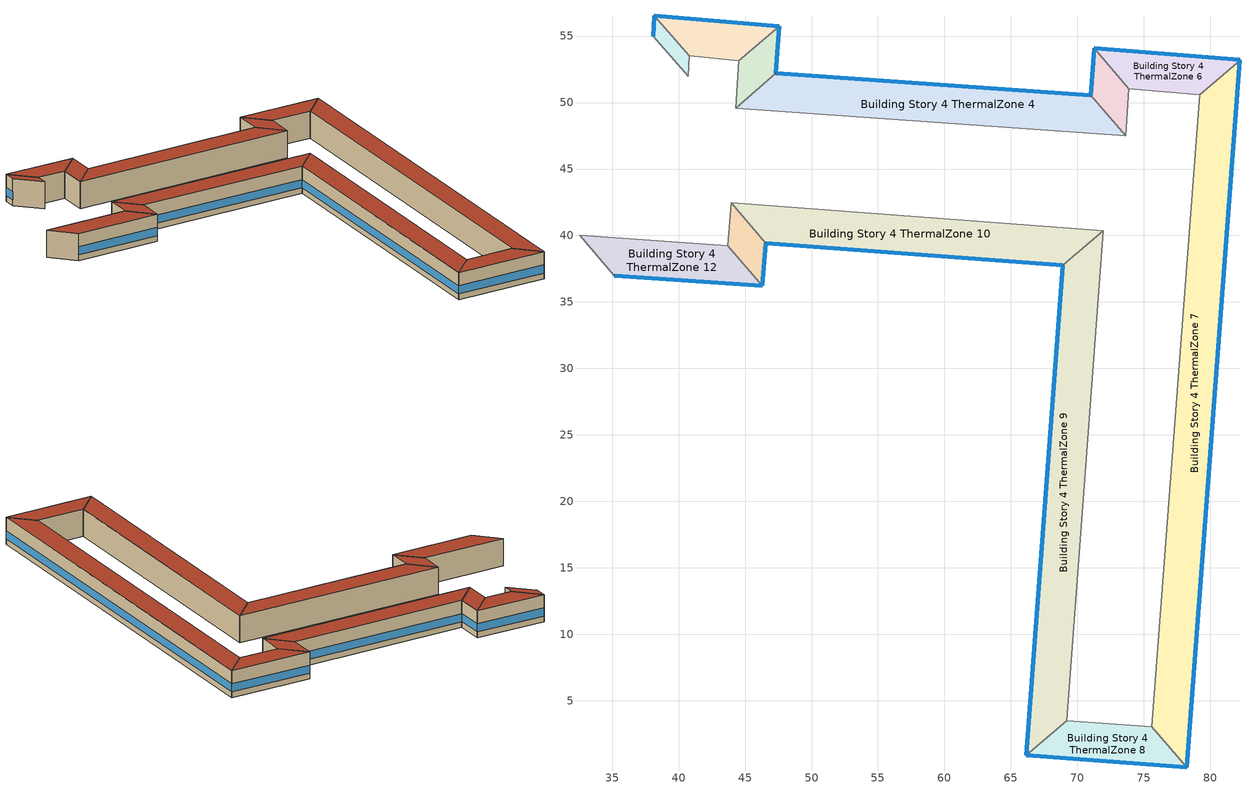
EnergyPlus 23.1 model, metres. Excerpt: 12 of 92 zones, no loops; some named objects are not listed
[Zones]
Building Story 4 ThermalZone 1
 floor adiabatic (Typical Interior Ceiling): 38.1,54.97 38.18,56.53 40.81,53.51 40.75,51.97 z10.8
 wall outside (Typical Insulated Steel Framed Exterior Wall R-12.99): 38.18,56.53 38.1,54.97 z10.8:14.4
 wall adiabatic (Typical Interior Wall): 38.1,54.97 40.75,51.97 40.81,53.51 38.18,56.53 z10.8:14.4
 window (U 0.55 SHGC 0.25): 38.18,56.5 38.1,55 z11.56:12.68
 roof outside (Typical IEAD Roof - Highly Reflective R-25.64): 40.75,51.97 40.81,53.51 38.18,56.53 38.1,54.97 z14.4
Building Story 4 ThermalZone 10
 floor adiabatic (Typical Interior Ceiling): 68.92,37.76 46.56,39.43 43.95,42.46 71.95,40.37 z10.8
 wall outside (Typical Insulated Steel Framed Exterior Wall R-12.99): 46.56,39.43 68.92,37.76 z10.8:14.4
 wall adiabatic (Typical Interior Wall): 68.92,37.76 71.95,40.37 43.95,42.46 46.56,39.43 z10.8:14.4
 window (U 0.55 SHGC 0.25): 46.58,39.42 68.89,37.76 z11.56:12.64
 roof outside (Typical IEAD Roof - Highly Reflective R-25.64): 71.95,40.37 43.95,42.46 46.56,39.43 68.92,37.76 z14.4
Building Story 4 ThermalZone 11
 floor adiabatic (Typical Interior Ceiling): 46.56,39.43 46.31,36.21 43.69,39.23 43.95,42.46 z10.8
 wall outside (Typical Insulated Steel Framed Exterior Wall R-12.99): 46.31,36.21 46.56,39.43 z10.8:14.4
 wall adiabatic (Typical Interior Wall): 46.56,39.43 43.95,42.46 43.69,39.23 46.31,36.21 z10.8:14.4
 window (U 0.55 SHGC 0.25): 46.31,36.23 46.56,39.4 z11.56:12.66
 roof outside (Typical IEAD Roof - Highly Reflective R-25.64): 43.95,42.46 43.69,39.23 46.31,36.21 46.56,39.43 z14.4
Building Story 4 ThermalZone 12
 floor adiabatic (Typical Interior Ceiling): 46.31,36.21 35.17,36.98 32.55,40 43.69,39.23 z10.8
 wall outside (Typical Insulated Steel Framed Exterior Wall R-12.99): 35.17,36.98 46.31,36.21 z10.8:14.4
 wall adiabatic (Typical Interior Wall): 46.31,36.21 43.69,39.23 32.55,40 35.17,36.98 z10.8:14.4
 window (U 0.55 SHGC 0.25): 35.2,36.98 46.28,36.21 z11.56:12.65
 roof outside (Typical IEAD Roof - Highly Reflective R-25.64): 43.69,39.23 32.55,40 35.17,36.98 46.31,36.21 z14.4
Building Story 4 ThermalZone 2
 floor adiabatic (Typical Interior Ceiling): 38.18,56.53 47.56,55.75 44.53,53.15 40.81,53.51 z10.8
 wall outside (Typical Insulated Steel Framed Exterior Wall R-12.99): 47.56,55.75 38.18,56.53 z10.8:14.4
 wall adiabatic (Typical Interior Wall): 38.18,56.53 40.81,53.51 44.53,53.15 47.56,55.75 z10.8:14.4
 window (U 0.55 SHGC 0.25): 47.54,55.75 38.21,56.53 z11.56:12.65
 roof outside (Typical IEAD Roof - Highly Reflective R-25.64): 40.81,53.51 44.53,53.15 47.56,55.75 38.18,56.53 z14.4
Building Story 4 ThermalZone 3
 floor adiabatic (Typical Interior Ceiling): 47.56,55.75 47.31,52.2 44.29,49.58 44.53,53.15 z10.8
 wall outside (Typical Insulated Steel Framed Exterior Wall R-12.99): 47.31,52.2 47.56,55.75 z10.8:14.4
 wall adiabatic (Typical Interior Wall): 47.56,55.75 44.53,53.15 44.29,49.58 47.31,52.2 z10.8:14.4
 window (U 0.55 SHGC 0.25): 47.31,52.22 47.56,55.73 z11.56:12.66
 roof outside (Typical IEAD Roof - Highly Reflective R-25.64): 44.53,53.15 44.29,49.58 47.31,52.2 47.56,55.75 z14.4
Building Story 4 ThermalZone 4
 floor adiabatic (Typical Interior Ceiling): 47.31,52.2 71.01,50.53 73.63,47.51 44.29,49.58 z10.8
 wall outside (Typical Insulated Steel Framed Exterior Wall R-12.99): 71.01,50.53 47.31,52.2 z10.8:14.4
 wall adiabatic (Typical Interior Wall): 47.31,52.2 44.29,49.58 73.63,47.51 71.01,50.53 z10.8:14.4
 window (U 0.55 SHGC 0.25): 70.98,50.53 47.34,52.2 z11.56:12.64
 roof outside (Typical IEAD Roof - Highly Reflective R-25.64): 44.29,49.58 73.63,47.51 71.01,50.53 47.31,52.2 z14.4
Building Story 4 ThermalZone 5
 floor adiabatic (Typical Interior Ceiling): 71.01,50.53 71.26,54.09 73.87,51.05 73.63,47.51 z10.8
 wall outside (Typical Insulated Steel Framed Exterior Wall R-12.99): 71.26,54.09 71.01,50.53 z10.8:14.4
 wall adiabatic (Typical Interior Wall): 71.01,50.53 73.63,47.51 73.87,51.05 71.26,54.09 z10.8:14.4
 window (U 0.55 SHGC 0.25): 71.26,54.06 71.01,50.56 z11.56:12.66
 roof outside (Typical IEAD Roof - Highly Reflective R-25.64): 73.63,47.51 73.87,51.05 71.26,54.09 71.01,50.53 z14.4
Building Story 4 ThermalZone 6
 floor adiabatic (Typical Interior Ceiling): 71.26,54.09 82.23,53.2 79.19,50.6 73.87,51.05 z10.8
 wall outside (Typical Insulated Steel Framed Exterior Wall R-12.99): 82.23,53.2 71.26,54.09 z10.8:14.4
 wall adiabatic (Typical Interior Wall): 71.26,54.09 73.87,51.05 79.19,50.6 82.23,53.2 z10.8:14.4
 window (U 0.55 SHGC 0.25): 82.2,53.2 71.29,54.08 z11.56:12.65
 roof outside (Typical IEAD Roof - Highly Reflective R-25.64): 73.87,51.05 79.19,50.6 82.23,53.2 71.26,54.09 z14.4
Building Story 4 ThermalZone 7
 floor adiabatic (Typical Interior Ceiling): 82.23,53.2 78.21,0 75.6,3.03 79.19,50.6 z10.8
 wall outside (Typical Insulated Steel Framed Exterior Wall R-12.99): 78.21,0 82.23,53.2 z10.8:14.4
 wall adiabatic (Typical Interior Wall): 82.23,53.2 79.19,50.6 75.6,3.03 78.21,0 z10.8:14.4
 window (U 0.55 SHGC 0.25): 78.21,0.03 82.23,53.17 z11.56:12.64
 roof outside (Typical IEAD Roof - Highly Reflective R-25.64): 79.19,50.6 75.6,3.03 78.21,0 82.23,53.2 z14.4
Building Story 4 ThermalZone 8
 floor adiabatic (Typical Interior Ceiling): 78.21,0 66.15,0.89 69.18,3.5 75.6,3.03 z10.8
 wall outside (Typical Insulated Steel Framed Exterior Wall R-12.99): 66.15,0.89 78.21,0 z10.8:14.4
 wall adiabatic (Typical Interior Wall): 78.21,0 75.6,3.03 69.18,3.5 66.15,0.89 z10.8:14.4
 window (U 0.55 SHGC 0.25): 66.18,0.89 78.19,0 z11.56:12.65
 roof outside (Typical IEAD Roof - Highly Reflective R-25.64): 75.6,3.03 69.18,3.5 66.15,0.89 78.21,0 z14.4
Building Story 4 ThermalZone 9
 floor adiabatic (Typical Interior Ceiling): 66.15,0.89 68.92,37.76 71.95,40.37 69.18,3.5 z10.8
 wall outside (Typical Insulated Steel Framed Exterior Wall R-12.99): 68.92,37.76 66.15,0.89 z10.8:14.4
 wall adiabatic (Typical Interior Wall): 66.15,0.89 69.18,3.5 71.95,40.37 68.92,37.76 z10.8:14.4
 window (U 0.55 SHGC 0.25): 68.91,37.74 66.15,0.91 z11.56:12.64
 roof outside (Typical IEAD Roof - Highly Reflective R-25.64): 69.18,3.5 71.95,40.37 68.92,37.76 66.15,0.89 z14.4
[Building]
bld_15: Terrain=City
[Site:Location]
Jack Northrop Fld H_CA_USA: Latitude {deg}=41.3115; Longitude {deg}=-105.582; Time Zone {hr}=-8; Elevation {m}=21
[Site:GroundTemperature:FCfactorMethod]
18.8, 14.3, 13.6, 13.2, 13.3, 12.6, 15.3, 15.6, 17.7, 19.4, 19.7, 18.5
[Site:WaterMainsTemperature]
Calculation Method=Correlation; Annual Average Outdoor Air Temperature {C}=8.96667; Maximum Difference In Monthly Average Outdoor Air Temperatures {deltaC}=26.2
[SizingPeriod:DesignDay] Day of Month=21; Dry-Bulb Temperature Range Modifier Type=DefaultMultipliers; Humidity Condition Type=Wetbulb; Barometric Pressure {Pa}=98769; Rain Indicator=No; Snow Indicator=No; Daylight Saving Time Indicator=No; Begin Environment Reset Mode=FullResetAtBeginEnvironment
Name | Month | Day Type | Maximum Dry-Bulb Temperature {C} | Daily Dry-Bulb Temperature Range {deltaC} | Wetbulb or DewPoint at Maximum Dry-Bulb {C} | Wind Speed {m/s} | Wind Direction {deg} | Solar Model Indicator | ASHRAE Clear Sky Optical Depth for Beam Irradiance (taub) | ASHRAE Clear Sky Optical Depth for Diffuse Irradiance (taud) | Sky Clearness
Buffalo Niagara Intl Ap Ann Clg .4% Condns DB=>MWB 1 | 7 | SummerDesignDay | 30.3 | 9.3 | 21.8 | 5.7 | 240 | ASHRAETau | 0.462 | 2.001
Buffalo Niagara Intl Ap Ann Clg .4% Condns WB=>MDB 1 | 7 | SummerDesignDay | 27.8 | 9.3 | 23.8 | 5.7 | 240 | ASHRAETau | 0.462 | 2.001
Buffalo Niagara Intl Ap Ann Htg 99.6% Condns DB 1 | 1 | WinterDesignDay | -16.3 | 0 | -16.3 | 5.1 | 270 | ASHRAEClearSky |  |  | 0
[Material]
Name | Roughness | Thickness {m} | Conductivity {W/m-K} | Density {kg/m3} | Specific Heat {J/kg-K} | Thermal Absorptance | Solar Absorptance | Visible Absorptance
100mm Normalweight concrete floor | MediumRough | 0.1016 | 2.31045 | 2322 | 832.557 | 0.9 | 0.7 | 0.7
25mm Stucco | Smooth | 0.0254 | 0.72 | 1856 | 840 | 0.9 | 0.7 | 0.7
5/8 in. Gypsum Board | MediumSmooth | 0.0159 | 0.16 | 800 | 1090 | 0.9 | 0.7 | 0.7
G01 13mm gypsum board | Smooth | 0.0127 | 0.160031 | 800.001 | 1090.73 | 0.9 | 0.7 | 0.5
Metal Roof Surface | Smooth | 0.0008 | 45.28 | 7824 | 500 | 0.9 | 0.7 | 0.7
Roof Membrane - Highly Reflective | VeryRough | 0.0095 | 0.16 | 1121.29 | 1460 | 0.75 | 0.45 | 0.7
Std Wood 6inch 1; Std Wood 6inch 2 | MediumSmooth | 0.15 | 0.12 | 540 | 1210 | 0.9 | 0.7 | 0.7
[Material:NoMass] Roughness=Smooth; Thermal Absorptance=0.9; Solar Absorptance=0.7
Name | Thermal Resistance {m2-K/W} | Visible Absorptance
CP02 CARPET PAD | 0.21648 | 0.8
Typical Insulation R-10.81 | 1.90342 | 0.7
Typical Insulation R-24.52 | 4.31889 | 0.7
[WindowMaterial:Gas]
Gap_1_W_0_0032: Gas Type=Air; Thickness {m}=0.0032
[WindowMaterial:Glazing] Optical Data Type=SpectralAverage; Infrared Transmittance at Normal Incidence=0; Back Side Infrared Hemispherical Emissivity=0.84; Conductivity {W/m-K}=1; Dirt Correction Factor for Solar and Visible Transmittance=1; Solar Diffusing=No
Name | Thickness {m} | Solar Transmittance at Normal Incidence | Front Side Solar Reflectance at Normal Incidence | Back Side Solar Reflectance at Normal Incidence | Visible Transmittance at Normal Incidence | Front Side Visible Reflectance at Normal Incidence | Back Side Visible Reflectance at Normal Incidence | Front Side Infrared Hemispherical Emissivity
Glass_2022F_LayerAvg | 0.0039 | 0.355897 | 0.394095 | 0.265645 | 0.677694 | 0.042734 | 0.05547 | 0.046
Glass_2175_LayerAvg | 0.0086 | 0.167758 | 0.217606 | 0.437978 | 0.416044 | 0.078729 | 0.10654 | 0.84
[Construction]
InteriorFurnishings 1: Std Wood 6inch 1
InteriorFurnishings 2: Std Wood 6inch 2
Typical IEAD Roof - Highly Reflective R-25.64: Roof Membrane - Highly Reflective, Typical Insulation R-24.52, Metal Roof Surface
Typical Insulated Steel Framed Exterior Wall R-12.99: 25mm Stucco, 5/8 in. Gypsum Board, Typical Insulation R-10.81, 5/8 in. Gypsum Board
Typical Interior Ceiling: CP02 CARPET PAD, 100mm Normalweight concrete floor
Typical Interior Wall: G01 13mm gypsum board, G01 13mm gypsum board
U 0.55 SHGC 0.25: Glass_2175_LayerAvg, Gap_1_W_0_0032, Glass_2022F_LayerAvg
[Zone] Multiplier=1; Part of Total Floor Area=Yes
Building Story 4 ThermalZone 1; Building Story 4 ThermalZone 10; Building Story 4 ThermalZone 11; Building Story 4 ThermalZone 12; Building Story 4 ThermalZone 2; Building Story 4 ThermalZone 3; Building Story 4 ThermalZone 4; Building Story 4 ThermalZone 5; Building Story 4 ThermalZone 6; Building Story 4 ThermalZone 7; Building Story 4 ThermalZone 8; Building Story 4 ThermalZone 9
[Space] Space Type=Story Top Blended Space Type
Name | Zone
Building Story 4 Space 1 | Building Story 4 ThermalZone 1
Building Story 4 Space 10 | Building Story 4 ThermalZone 10
Building Story 4 Space 11 | Building Story 4 ThermalZone 11
Building Story 4 Space 12 | Building Story 4 ThermalZone 12
Building Story 4 Space 2 | Building Story 4 ThermalZone 2
Building Story 4 Space 3 | Building Story 4 ThermalZone 3
Building Story 4 Space 4 | Building Story 4 ThermalZone 4
Building Story 4 Space 5 | Building Story 4 ThermalZone 5
Building Story 4 Space 6 | Building Story 4 ThermalZone 6
Building Story 4 Space 7 | Building Story 4 ThermalZone 7
Building Story 4 Space 8 | Building Story 4 ThermalZone 8
Building Story 4 Space 9 | Building Story 4 ThermalZone 9
[SpaceList]
Story Top Blended Space Type: Building Story 4 Space 2, Building Story 4 Space 7, Building Story 4 Space, Building Story 4 Space 1, Building Story 4 Space 9, Building Story 4 Space 21, Building Story 4 Space 20, Building Story 4 Space 6, Building Story 4 Space 14, Building Story 4 Space 4, Building Story 4 Space 5, Building Story 4 Space 19, Building Story 4 Space 12, Building Story 4 Space 10, Building Story 4 Space 18, Building Story 4 Space 3, Building Story 4 Space 17, Building Story 4 Space 16, Building Story 4 Space 15, Building Story 4 Space 11, Building Story 4 Space 8, Building Story 4 Space 13, Building Story 4 Space 22
[InternalMass]
Name | Construction | Zone or ZoneList | Space or SpaceList | Surface Area {m2}
Building Story 4 Space 2 Office WholeBuilding - Lg Office A  - Story Top Mass; Building Story 4 Space 2 Office WholeBuilding - Lg Office C  - Story Top Mass | InteriorFurnishings 1 | Building Story 4 ThermalZone 2 | Building Story 4 Space 2 | 3.54769
Building Story 4 Space 7 Office WholeBuilding - Lg Office A  - Story Top Mass; Building Story 4 Space 7 Office WholeBuilding - Lg Office C  - Story Top Mass | InteriorFurnishings 1 | Building Story 4 ThermalZone 7 | Building Story 4 Space 7 | 27.4481
Building Story 4 Space 1 Office WholeBuilding - Lg Office A  - Story Top Mass; Building Story 4 Space 1 Office WholeBuilding - Lg Office C  - Story Top Mass | InteriorFurnishings 1 | Building Story 4 ThermalZone 1 | Building Story 4 Space 1 | 0.82612
Building Story 4 Space 9 Office WholeBuilding - Lg Office A  - Story Top Mass; Building Story 4 Space 9 Office WholeBuilding - Lg Office C  - Story Top Mass | InteriorFurnishings 1 | Building Story 4 ThermalZone 9 | Building Story 4 Space 9 | 20.0412
Building Story 4 Space 6 Office WholeBuilding - Lg Office A  - Story Top Mass; Building Story 4 Space 6 Office WholeBuilding - Lg Office C  - Story Top Mass | InteriorFurnishings 1 | Building Story 4 ThermalZone 6 | Building Story 4 Space 6 | 4.42685
Building Story 4 Space 4 Office WholeBuilding - Lg Office A  - Story Top Mass; Building Story 4 Space 4 Office WholeBuilding - Lg Office C  - Story Top Mass | InteriorFurnishings 1 | Building Story 4 ThermalZone 4 | Building Story 4 Space 4 | 14.4158
Building Story 4 Space 5 Office WholeBuilding - Lg Office A  - Story Top Mass; Building Story 4 Space 5 Office WholeBuilding - Lg Office C  - Story Top Mass | InteriorFurnishings 1 | Building Story 4 ThermalZone 5 | Building Story 4 Space 5 | 1.91903
Building Story 4 Space 12 Office WholeBuilding - Lg Office A  - Story Top Mass; Building Story 4 Space 12 Office WholeBuilding - Lg Office C  - Story Top Mass | InteriorFurnishings 1 | Building Story 4 ThermalZone 12 | Building Story 4 Space 12 | 6.07396
Building Story 4 Space 10 Office WholeBuilding - Lg Office A  - Story Top Mass; Building Story 4 Space 10 Office WholeBuilding - Lg Office C  - Story Top Mass | InteriorFurnishings 1 | Building Story 4 ThermalZone 10 | Building Story 4 Space 10 | 13.7004
Building Story 4 Space 3 Office WholeBuilding - Lg Office A  - Story Top Mass; Building Story 4 Space 3 Office WholeBuilding - Lg Office C  - Story Top Mass | InteriorFurnishings 1 | Building Story 4 ThermalZone 3 | Building Story 4 Space 3 | 1.94723
Building Story 4 Space 11 Office WholeBuilding - Lg Office A  - Story Top Mass; Building Story 4 Space 11 Office WholeBuilding - Lg Office C  - Story Top Mass | InteriorFurnishings 1 | Building Story 4 ThermalZone 11 | Building Story 4 Space 11 | 1.76046
Building Story 4 Space 8 Office WholeBuilding - Lg Office A  - Story Top Mass; Building Story 4 Space 8 Office WholeBuilding - Lg Office C  - Story Top Mass | InteriorFurnishings 1 | Building Story 4 ThermalZone 8 | Building Story 4 Space 8 | 5.02371
Building Story 4 Space 2 Office WholeBuilding - Lg Office A end_a - Story Top Mass; Building Story 4 Space 2 Office WholeBuilding - Lg Office A end_b - Story Top Mass; Building Story 4 Space 2 Office WholeBuilding - Lg Office C end_a - Story Top Mass; Building Story 4 Space 2 Office WholeBuilding - Lg Office C end_b - Story Top Mass | InteriorFurnishings 1 | Building Story 4 ThermalZone 2 | Building Story 4 Space 2 | 0.314129
Building Story 4 Space 7 Office WholeBuilding - Lg Office A end_a - Story Top Mass; Building Story 4 Space 7 Office WholeBuilding - Lg Office A end_b - Story Top Mass; Building Story 4 Space 7 Office WholeBuilding - Lg Office C end_a - Story Top Mass; Building Story 4 Space 7 Office WholeBuilding - Lg Office C end_b - Story Top Mass | InteriorFurnishings 1 | Building Story 4 ThermalZone 7 | Building Story 4 Space 7 | 2.43039
Building Story 4 Space 1 Office WholeBuilding - Lg Office A end_a - Story Top Mass; Building Story 4 Space 1 Office WholeBuilding - Lg Office A end_b - Story Top Mass; Building Story 4 Space 1 Office WholeBuilding - Lg Office C end_a - Story Top Mass; Building Story 4 Space 1 Office WholeBuilding - Lg Office C end_b - Story Top Mass | InteriorFurnishings 1 | Building Story 4 ThermalZone 1 | Building Story 4 Space 1 | 0.0731485
Building Story 4 Space 9 Office WholeBuilding - Lg Office A end_a - Story Top Mass; Building Story 4 Space 9 Office WholeBuilding - Lg Office A end_b - Story Top Mass; Building Story 4 Space 9 Office WholeBuilding - Lg Office C end_a - Story Top Mass; Building Story 4 Space 9 Office WholeBuilding - Lg Office C end_b - Story Top Mass | InteriorFurnishings 1 | Building Story 4 ThermalZone 9 | Building Story 4 Space 9 | 1.77455
Building Story 4 Space 6 Office WholeBuilding - Lg Office A end_a - Story Top Mass; Building Story 4 Space 6 Office WholeBuilding - Lg Office A end_b - Story Top Mass; Building Story 4 Space 6 Office WholeBuilding - Lg Office C end_a - Story Top Mass; Building Story 4 Space 6 Office WholeBuilding - Lg Office C end_b - Story Top Mass | InteriorFurnishings 1 | Building Story 4 ThermalZone 6 | Building Story 4 Space 6 | 0.391974
Building Story 4 Space 4 Office WholeBuilding - Lg Office A end_a - Story Top Mass; Building Story 4 Space 4 Office WholeBuilding - Lg Office A end_b - Story Top Mass; Building Story 4 Space 4 Office WholeBuilding - Lg Office C end_a - Story Top Mass; Building Story 4 Space 4 Office WholeBuilding - Lg Office C end_b - Story Top Mass | InteriorFurnishings 1 | Building Story 4 ThermalZone 4 | Building Story 4 Space 4 | 1.27644
Building Story 4 Space 5 Office WholeBuilding - Lg Office A end_a - Story Top Mass; Building Story 4 Space 5 Office WholeBuilding - Lg Office A end_b - Story Top Mass; Building Story 4 Space 5 Office WholeBuilding - Lg Office C end_a - Story Top Mass; Building Story 4 Space 5 Office WholeBuilding - Lg Office C end_b - Story Top Mass | InteriorFurnishings 1 | Building Story 4 ThermalZone 5 | Building Story 4 Space 5 | 0.16992
Building Story 4 Space 12 Office WholeBuilding - Lg Office A end_a - Story Top Mass; Building Story 4 Space 12 Office WholeBuilding - Lg Office A end_b - Story Top Mass; Building Story 4 Space 12 Office WholeBuilding - Lg Office C end_a - Story Top Mass; Building Story 4 Space 12 Office WholeBuilding - Lg Office C end_b - Story Top Mass | InteriorFurnishings 1 | Building Story 4 ThermalZone 12 | Building Story 4 Space 12 | 0.537817
Building Story 4 Space 10 Office WholeBuilding - Lg Office A end_a - Story Top Mass; Building Story 4 Space 10 Office WholeBuilding - Lg Office A end_b - Story Top Mass; Building Story 4 Space 10 Office WholeBuilding - Lg Office C end_a - Story Top Mass; Building Story 4 Space 10 Office WholeBuilding - Lg Office C end_b - Story Top Mass | InteriorFurnishings 1 | Building Story 4 ThermalZone 10 | Building Story 4 Space 10 | 1.2131
Building Story 4 Space 3 Office WholeBuilding - Lg Office A end_a - Story Top Mass; Building Story 4 Space 3 Office WholeBuilding - Lg Office A end_b - Story Top Mass; Building Story 4 Space 3 Office WholeBuilding - Lg Office C end_a - Story Top Mass; Building Story 4 Space 3 Office WholeBuilding - Lg Office C end_b - Story Top Mass | InteriorFurnishings 1 | Building Story 4 ThermalZone 3 | Building Story 4 Space 3 | 0.172417
Building Story 4 Space 11 Office WholeBuilding - Lg Office A end_a - Story Top Mass; Building Story 4 Space 11 Office WholeBuilding - Lg Office A end_b - Story Top Mass; Building Story 4 Space 11 Office WholeBuilding - Lg Office C end_a - Story Top Mass; Building Story 4 Space 11 Office WholeBuilding - Lg Office C end_b - Story Top Mass | InteriorFurnishings 1 | Building Story 4 ThermalZone 11 | Building Story 4 Space 11 | 0.155879
Building Story 4 Space 8 Office WholeBuilding - Lg Office A end_a - Story Top Mass; Building Story 4 Space 8 Office WholeBuilding - Lg Office A end_b - Story Top Mass; Building Story 4 Space 8 Office WholeBuilding - Lg Office C end_a - Story Top Mass; Building Story 4 Space 8 Office WholeBuilding - Lg Office C end_b - Story Top Mass | InteriorFurnishings 1 | Building Story 4 ThermalZone 8 | Building Story 4 Space 8 | 0.444822
Building Story 4 Space 2 Office WholeBuilding - Lg Office B  - Story Top Mass | InteriorFurnishings 1 | Building Story 4 ThermalZone 2 | Building Story 4 Space 2 | 24.346
Building Story 4 Space 7 Office WholeBuilding - Lg Office B  - Story Top Mass | InteriorFurnishings 1 | Building Story 4 ThermalZone 7 | Building Story 4 Space 7 | 188.363
Building Story 4 Space 1 Office WholeBuilding - Lg Office B  - Story Top Mass | InteriorFurnishings 1 | Building Story 4 ThermalZone 1 | Building Story 4 Space 1 | 5.66924
Building Story 4 Space 9 Office WholeBuilding - Lg Office B  - Story Top Mass | InteriorFurnishings 1 | Building Story 4 ThermalZone 9 | Building Story 4 Space 9 | 137.533
Building Story 4 Space 6 Office WholeBuilding - Lg Office B  - Story Top Mass | InteriorFurnishings 1 | Building Story 4 ThermalZone 6 | Building Story 4 Space 6 | 30.3792
Building Story 4 Space 4 Office WholeBuilding - Lg Office B  - Story Top Mass | InteriorFurnishings 1 | Building Story 4 ThermalZone 4 | Building Story 4 Space 4 | 98.9283
Building Story 4 Space 5 Office WholeBuilding - Lg Office B  - Story Top Mass | InteriorFurnishings 1 | Building Story 4 ThermalZone 5 | Building Story 4 Space 5 | 13.1694
Building Story 4 Space 12 Office WholeBuilding - Lg Office B  - Story Top Mass | InteriorFurnishings 1 | Building Story 4 ThermalZone 12 | Building Story 4 Space 12 | 41.6825
Building Story 4 Space 10 Office WholeBuilding - Lg Office B  - Story Top Mass | InteriorFurnishings 1 | Building Story 4 ThermalZone 10 | Building Story 4 Space 10 | 94.0191
Building Story 4 Space 3 Office WholeBuilding - Lg Office B  - Story Top Mass | InteriorFurnishings 1 | Building Story 4 ThermalZone 3 | Building Story 4 Space 3 | 13.3628
Building Story 4 Space 11 Office WholeBuilding - Lg Office B  - Story Top Mass | InteriorFurnishings 1 | Building Story 4 ThermalZone 11 | Building Story 4 Space 11 | 12.0811
Building Story 4 Space 8 Office WholeBuilding - Lg Office B  - Story Top Mass | InteriorFurnishings 1 | Building Story 4 ThermalZone 8 | Building Story 4 Space 8 | 34.4751
Building Story 4 Space 2 Office WholeBuilding - Lg Office B end_a - Story Top Mass; Building Story 4 Space 2 Office WholeBuilding - Lg Office B end_b - Story Top Mass | InteriorFurnishings 1 | Building Story 4 ThermalZone 2 | Building Story 4 Space 2 | 2.15571
Building Story 4 Space 7 Office WholeBuilding - Lg Office B end_a - Story Top Mass; Building Story 4 Space 7 Office WholeBuilding - Lg Office B end_b - Story Top Mass | InteriorFurnishings 1 | Building Story 4 ThermalZone 7 | Building Story 4 Space 7 | 16.6785
Building Story 4 Space 1 Office WholeBuilding - Lg Office B end_a - Story Top Mass; Building Story 4 Space 1 Office WholeBuilding - Lg Office B end_b - Story Top Mass | InteriorFurnishings 1 | Building Story 4 ThermalZone 1 | Building Story 4 Space 1 | 0.501981
Building Story 4 Space 9 Office WholeBuilding - Lg Office B end_a - Story Top Mass; Building Story 4 Space 9 Office WholeBuilding - Lg Office B end_b - Story Top Mass | InteriorFurnishings 1 | Building Story 4 ThermalZone 9 | Building Story 4 Space 9 | 12.1778
Building Story 4 Space 6 Office WholeBuilding - Lg Office B end_a - Story Top Mass; Building Story 4 Space 6 Office WholeBuilding - Lg Office B end_b - Story Top Mass | InteriorFurnishings 1 | Building Story 4 ThermalZone 6 | Building Story 4 Space 6 | 2.68992
Building Story 4 Space 4 Office WholeBuilding - Lg Office B end_a - Story Top Mass; Building Story 4 Space 4 Office WholeBuilding - Lg Office B end_b - Story Top Mass | InteriorFurnishings 1 | Building Story 4 ThermalZone 4 | Building Story 4 Space 4 | 8.75957
Building Story 4 Space 5 Office WholeBuilding - Lg Office B end_a - Story Top Mass; Building Story 4 Space 5 Office WholeBuilding - Lg Office B end_b - Story Top Mass | InteriorFurnishings 1 | Building Story 4 ThermalZone 5 | Building Story 4 Space 5 | 1.16608
Building Story 4 Space 12 Office WholeBuilding - Lg Office B end_a - Story Top Mass; Building Story 4 Space 12 Office WholeBuilding - Lg Office B end_b - Story Top Mass | InteriorFurnishings 1 | Building Story 4 ThermalZone 12 | Building Story 4 Space 12 | 3.69076
Building Story 4 Space 10 Office WholeBuilding - Lg Office B end_a - Story Top Mass; Building Story 4 Space 10 Office WholeBuilding - Lg Office B end_b - Story Top Mass | InteriorFurnishings 1 | Building Story 4 ThermalZone 10 | Building Story 4 Space 10 | 8.32489
Building Story 4 Space 3 Office WholeBuilding - Lg Office B end_a - Story Top Mass; Building Story 4 Space 3 Office WholeBuilding - Lg Office B end_b - Story Top Mass | InteriorFurnishings 1 | Building Story 4 ThermalZone 3 | Building Story 4 Space 3 | 1.18321
Building Story 4 Space 11 Office WholeBuilding - Lg Office B end_a - Story Top Mass; Building Story 4 Space 11 Office WholeBuilding - Lg Office B end_b - Story Top Mass | InteriorFurnishings 1 | Building Story 4 ThermalZone 11 | Building Story 4 Space 11 | 1.06972
Building Story 4 Space 8 Office WholeBuilding - Lg Office B end_a - Story Top Mass; Building Story 4 Space 8 Office WholeBuilding - Lg Office B end_b - Story Top Mass | InteriorFurnishings 1 | Building Story 4 ThermalZone 8 | Building Story 4 Space 8 | 3.05259
Building Story 4 Space 1 Mass | InteriorFurnishings 2 | Building Story 4 ThermalZone 1 | Building Story 4 Space 1 | 8.61803
Building Story 4 Space 10 Mass | InteriorFurnishings 2 | Building Story 4 ThermalZone 10 | Building Story 4 Space 10 | 142.922
Building Story 4 Space 11 Mass | InteriorFurnishings 2 | Building Story 4 ThermalZone 11 | Building Story 4 Space 11 | 18.365
Building Story 4 Space 12 Mass | InteriorFurnishings 2 | Building Story 4 ThermalZone 12 | Building Story 4 Space 12 | 63.3632
Building Story 4 Space 2 Mass | InteriorFurnishings 2 | Building Story 4 ThermalZone 2 | Building Story 4 Space 2 | 37.0093
Building Story 4 Space 3 Mass | InteriorFurnishings 2 | Building Story 4 ThermalZone 3 | Building Story 4 Space 3 | 20.3134
Building Story 4 Space 4 Mass | InteriorFurnishings 2 | Building Story 4 ThermalZone 4 | Building Story 4 Space 4 | 150.385
Building Story 4 Space 5 Mass | InteriorFurnishings 2 | Building Story 4 ThermalZone 5 | Building Story 4 Space 5 | 20.0193
Building Story 4 Space 6 Mass | InteriorFurnishings 2 | Building Story 4 ThermalZone 6 | Building Story 4 Space 6 | 46.1807
Building Story 4 Space 7 Mass | InteriorFurnishings 2 | Building Story 4 ThermalZone 7 | Building Story 4 Space 7 | 286.337
Building Story 4 Space 8 Mass | InteriorFurnishings 2 | Building Story 4 ThermalZone 8 | Building Story 4 Space 8 | 52.407
Building Story 4 Space 9 Mass | InteriorFurnishings 2 | Building Story 4 ThermalZone 9 | Building Story 4 Space 9 | 209.069
[Lights]
Office WholeBuilding - Lg Office Lights 2: Zone or ZoneList or Space or SpaceList=Story Top Blended Space Type; Schedule=OfficeLarge BLDG_LIGHT_SCH_2013; Design Level Calculation Method=Watts/Area; Watts per Zone Floor Area {W/m2}=8.82641; Return Air Fraction=0; Fraction Radiant=0.7; Fraction Visible=0.2; Fraction Replaceable=1
[People]
Office WholeBuilding - Lg Office People 2: Zone or ZoneList or Space or SpaceList=Story Top Blended Space Type; Number of People Schedule=OfficeLarge BLDG_OCC_SCH; Number of People Calculation Method=People/Area; People per Floor Area {person/m2}=0.0538196; Fraction Radiant=0.3; Activity Level Schedule=OfficeLarge ACTIVITY_SCH; Enable ASHRAE 55 Comfort Warnings=Yes; Mean Radiant Temperature Calculation Type=ZoneAveraged; Work Efficiency Schedule=Work Efficiency Schedule; Clothing Insulation Schedule=Clothing Schedule; Air Velocity Schedule=Air Velocity Schedule; Thermal Comfort Model 1 Type=Fanger
[ElectricEquipment]
Office WholeBuilding - Lg Office Elec Equip 2: Zone or ZoneList or Space or SpaceList=Story Top Blended Space Type; Schedule=OfficeLarge BLDG_EQUIP_SCH; Design Level Calculation Method=Watts/Area; Watts per Zone Floor Area {W/m2}=8.07007; Fraction Latent=0; Fraction Radiant=0.5; Fraction Lost=0
[ZoneInfiltration:DesignFlowRate] Zone or ZoneList or Space or SpaceList=Story Top Blended Space Type; Schedule=Always On Discrete; Design Flow Rate Calculation Method=Flow/ExteriorArea; Constant Term Coefficient=0; Temperature Term Coefficient=0; Velocity Term Coefficient=0.224; Velocity Squared Term Coefficient=0
Name | Flow Rate per Exterior Surface Area {m3/s-m2}
Office WholeBuilding - Lg Office A  - Story Top Infiltration; Office WholeBuilding - Lg Office C  - Story Top Infiltration | 2.91021e-05
Office WholeBuilding - Lg Office A end_a - Story Top Infiltration; Office WholeBuilding - Lg Office A end_b - Story Top Infiltration; Office WholeBuilding - Lg Office C end_a - Story Top Infiltration; Office WholeBuilding - Lg Office C end_b - Story Top Infiltration | 5.15367e-06
Office WholeBuilding - Lg Office B end_a - Story Top Infiltration; Office WholeBuilding - Lg Office B end_b - Story Top Infiltration | 1.76835e-05
[Daylighting:Controls] Lighting Control Type=Stepped; Minimum Input Power Fraction for Continuous or ContinuousOff Dimming Control=0.3; Minimum Light Output Fraction for Continuous or ContinuousOff Dimming Control=0.2; Number of Stepped Control Steps=3; Probability Lighting will be Reset When Needed in Manual Stepped Control=1; Glare Calculation Azimuth Angle of View Direction Clockwise from Zone y-Axis {deg}=-0; Maximum Allowable Discomfort Glare Index=22; Illuminance Setpoint at Reference Point 1 {lux}=377
Name | Zone or Space | Glare Calculation Daylighting Reference Point | Daylighting Reference Point 1 | Fraction of Lights Controlled by Reference Point 1 | Daylighting Reference Point 2 | Fraction of Lights Controlled by Reference Point 2 | Illuminance Setpoint at Reference Point 2 {lux}
Building Story 4 ThermalZone 10 DaylightingControls | Building Story 4 ThermalZone 10 | Building Story 4 Space 10 Daylt Sensor 1 | Building Story 4 Space 10 Daylt Sensor 1 | 0.417 | Building Story 4 Space 10 Daylt Sensor 2 | 0.107 | 377
Building Story 4 ThermalZone 12 DaylightingControls | Building Story 4 ThermalZone 12 | Building Story 4 Space 12 Daylt Sensor 1 | Building Story 4 Space 12 Daylt Sensor 1 | 0.433
Building Story 4 ThermalZone 4 DaylightingControls | Building Story 4 ThermalZone 4 | Building Story 4 Space 4 Daylt Sensor 1 | Building Story 4 Space 4 Daylt Sensor 1 | 0.419 | Building Story 4 Space 4 Daylt Sensor 2 | 0.107 | 377
Building Story 4 ThermalZone 7 DaylightingControls | Building Story 4 ThermalZone 7 | Building Story 4 Space 7 Daylt Sensor 1 | Building Story 4 Space 7 Daylt Sensor 1 | 0.451 | Building Story 4 Space 7 Daylt Sensor 2 | 0.108 | 377
Building Story 4 ThermalZone 8 DaylightingControls | Building Story 4 ThermalZone 8 | Building Story 4 Space 8 Daylt Sensor 1 | Building Story 4 Space 8 Daylt Sensor 1 | 0.491
Building Story 4 ThermalZone 9 DaylightingControls | Building Story 4 ThermalZone 9 | Building Story 4 Space 9 Daylt Sensor 1 | Building Story 4 Space 9 Daylt Sensor 1 | 0.44 | Building Story 4 Space 9 Daylt Sensor 2 | 0.107 | 377
[Exterior:Lights] Control Option=AstronomicalClock
Name | Schedule | Design Level {W}
Building Facades | Schedule Ruleset 1 | 997.03
Main Entries | Schedule Ruleset 2 | 254.482
Other Doors | Schedule Ruleset 2 | 566.222
Parking Areas and Drives | Schedule Ruleset 2 | 10127.6
[Schedule:Day:Interval]
OfficeLarge BLDG_LIGHT_SCH_2013 Wkdy Day: No, 05:00, 0.05, 06:00, 0.1, 07:00, 0.0905601, 08:00, 0.27168, 17:00, 0.815041, 18:00, 0.452801, 20:00, 0.27168, 22:00, 0.18112, 23:00, 0.0905601, 24:00, 0.0452801
OfficeLarge BLDG_LIGHT_SCH_2013 Sat Day: No, 06:00, 0.05, 08:00, 0.0905601, 12:00, 0.27168, 17:00, 0.13584, 19:00, 0.0452801, 24:00, 0.05
OfficeLarge BLDG_LIGHT_SCH_2013 Default: No, 05:00, 0.05, 18:00, 0.0452801, 24:00, 0.05
OfficeLarge BLDG_LIGHT_SCH_2013 Summer Design Day; Clothing Schedule Default Winter Clothes; OfficeLarge BLDG_EQUIP_SCH Summer Design Day: No, 24:00, 1
OfficeLarge BLDG_LIGHT_SCH_2013 Winter Design Day; Work Efficiency Schedule Default; OfficeLarge BLDG_OCC_SCH Winter Design Day; OfficeLarge BLDG_EQUIP_SCH Winter Design Day: No, 24:00, 0
Air Velocity Schedule Default: No, 24:00, 0.2
OfficeLarge BLDG_OCC_SCH Wkdy Day: No, 06:00, 0, 07:00, 0.1, 08:00, 0.2, 12:00, 0.95, 13:00, 0.5, 17:00, 0.95, 18:00, 0.3, 22:00, 0.1, 24:00, 0.05
OfficeLarge BLDG_OCC_SCH Sat Day: No, 06:00, 0, 08:00, 0.1, 12:00, 0.3, 17:00, 0.1, 19:00, 0.05, 24:00, 0
OfficeLarge BLDG_OCC_SCH Default: No, 06:00, 0, 18:00, 0.05, 24:00, 0
OfficeLarge BLDG_OCC_SCH Summer Design Day: No, 06:00, 0, 22:00, 1, 24:00, 0.05
OfficeLarge ACTIVITY_SCH Default; OfficeLarge ACTIVITY_SCH Summer Design Day; OfficeLarge ACTIVITY_SCH Winter Design Day: No, 24:00, 120
OfficeLarge BLDG_EQUIP_SCH Wkdy Day: No, 08:00, 0.4, 12:00, 0.9, 13:00, 0.8, 17:00, 0.9, 18:00, 0.5, 24:00, 0.4
OfficeLarge BLDG_EQUIP_SCH Sat Day: No, 06:00, 0.3, 08:00, 0.4, 12:00, 0.5, 17:00, 0.35, 24:00, 0.3
OfficeLarge BLDG_EQUIP_SCH Default: No, 24:00, 0.3
Schedule Day 103: No, 06:00, 0, 24:00, 1
Schedule Day 104: No, 06:00, 0.7, 24:00, 1
[Schedule:Week:Daily]
OfficeLarge BLDG_LIGHT_SCH_2013 Week Rule - Jan1-Jan3: OfficeLarge BLDG_LIGHT_SCH_2013 Wkdy Day, OfficeLarge BLDG_LIGHT_SCH_2013 Wkdy Day, OfficeLarge BLDG_LIGHT_SCH_2013 Wkdy Day, OfficeLarge BLDG_LIGHT_SCH_2013 Wkdy Day, OfficeLarge BLDG_LIGHT_SCH_2013 Wkdy Day, OfficeLarge BLDG_LIGHT_SCH_2013 Wkdy Day, OfficeLarge BLDG_LIGHT_SCH_2013 Sat Day, OfficeLarge BLDG_LIGHT_SCH_2013 Default, OfficeLarge BLDG_LIGHT_SCH_2013 Summer Design Day, OfficeLarge BLDG_LIGHT_SCH_2013 Winter Design Day, OfficeLarge BLDG_LIGHT_SCH_2013 Default, OfficeLarge BLDG_LIGHT_SCH_2013 Default
OfficeLarge BLDG_LIGHT_SCH_2013 Week Rule - Jan4-Dec31: OfficeLarge BLDG_LIGHT_SCH_2013 Default, OfficeLarge BLDG_LIGHT_SCH_2013 Wkdy Day, OfficeLarge BLDG_LIGHT_SCH_2013 Wkdy Day, OfficeLarge BLDG_LIGHT_SCH_2013 Wkdy Day, OfficeLarge BLDG_LIGHT_SCH_2013 Wkdy Day, OfficeLarge BLDG_LIGHT_SCH_2013 Wkdy Day, OfficeLarge BLDG_LIGHT_SCH_2013 Sat Day, OfficeLarge BLDG_LIGHT_SCH_2013 Default, OfficeLarge BLDG_LIGHT_SCH_2013 Summer Design Day, OfficeLarge BLDG_LIGHT_SCH_2013 Winter Design Day, OfficeLarge BLDG_LIGHT_SCH_2013 Default, OfficeLarge BLDG_LIGHT_SCH_2013 Default
Work Efficiency Schedule Week Rule - Jan1-Dec31: Work Efficiency Schedule Default, Work Efficiency Schedule Default, Work Efficiency Schedule Default, Work Efficiency Schedule Default, Work Efficiency Schedule Default, Work Efficiency Schedule Default, Work Efficiency Schedule Default, Work Efficiency Schedule Default, Work Efficiency Schedule Default, Work Efficiency Schedule Default, Work Efficiency Schedule Default, Work Efficiency Schedule Default
Clothing Schedule Week Rule - Jan1-Dec31: Clothing Schedule Default Winter Clothes, Clothing Schedule Default Winter Clothes, Clothing Schedule Default Winter Clothes, Clothing Schedule Default Winter Clothes, Clothing Schedule Default Winter Clothes, Clothing Schedule Default Winter Clothes, Clothing Schedule Default Winter Clothes, Clothing Schedule Default Winter Clothes, Clothing Schedule Default Winter Clothes, Clothing Schedule Default Winter Clothes, Clothing Schedule Default Winter Clothes, Clothing Schedule Default Winter Clothes
Air Velocity Schedule Week Rule - Jan1-Dec31: Air Velocity Schedule Default, Air Velocity Schedule Default, Air Velocity Schedule Default, Air Velocity Schedule Default, Air Velocity Schedule Default, Air Velocity Schedule Default, Air Velocity Schedule Default, Air Velocity Schedule Default, Air Velocity Schedule Default, Air Velocity Schedule Default, Air Velocity Schedule Default, Air Velocity Schedule Default
OfficeLarge BLDG_OCC_SCH Week Rule - Jan1-Jan3: OfficeLarge BLDG_OCC_SCH Wkdy Day, OfficeLarge BLDG_OCC_SCH Wkdy Day, OfficeLarge BLDG_OCC_SCH Wkdy Day, OfficeLarge BLDG_OCC_SCH Wkdy Day, OfficeLarge BLDG_OCC_SCH Wkdy Day, OfficeLarge BLDG_OCC_SCH Wkdy Day, OfficeLarge BLDG_OCC_SCH Sat Day, OfficeLarge BLDG_OCC_SCH Default, OfficeLarge BLDG_OCC_SCH Summer Design Day, OfficeLarge BLDG_OCC_SCH Winter Design Day, OfficeLarge BLDG_OCC_SCH Default, OfficeLarge BLDG_OCC_SCH Default
OfficeLarge BLDG_OCC_SCH Week Rule - Jan4-Dec31: OfficeLarge BLDG_OCC_SCH Default, OfficeLarge BLDG_OCC_SCH Wkdy Day, OfficeLarge BLDG_OCC_SCH Wkdy Day, OfficeLarge BLDG_OCC_SCH Wkdy Day, OfficeLarge BLDG_OCC_SCH Wkdy Day, OfficeLarge BLDG_OCC_SCH Wkdy Day, OfficeLarge BLDG_OCC_SCH Sat Day, OfficeLarge BLDG_OCC_SCH Default, OfficeLarge BLDG_OCC_SCH Summer Design Day, OfficeLarge BLDG_OCC_SCH Winter Design Day, OfficeLarge BLDG_OCC_SCH Default, OfficeLarge BLDG_OCC_SCH Default
OfficeLarge ACTIVITY_SCH Week Rule - Jan1-Dec31: OfficeLarge ACTIVITY_SCH Default, OfficeLarge ACTIVITY_SCH Default, OfficeLarge ACTIVITY_SCH Default, OfficeLarge ACTIVITY_SCH Default, OfficeLarge ACTIVITY_SCH Default, OfficeLarge ACTIVITY_SCH Default, OfficeLarge ACTIVITY_SCH Default, OfficeLarge ACTIVITY_SCH Default, OfficeLarge ACTIVITY_SCH Summer Design Day, OfficeLarge ACTIVITY_SCH Winter Design Day, OfficeLarge ACTIVITY_SCH Default, OfficeLarge ACTIVITY_SCH Default
OfficeLarge BLDG_EQUIP_SCH Week Rule - Jan1-Jan3: OfficeLarge BLDG_EQUIP_SCH Wkdy Day, OfficeLarge BLDG_EQUIP_SCH Wkdy Day, OfficeLarge BLDG_EQUIP_SCH Wkdy Day, OfficeLarge BLDG_EQUIP_SCH Wkdy Day, OfficeLarge BLDG_EQUIP_SCH Wkdy Day, OfficeLarge BLDG_EQUIP_SCH Wkdy Day, OfficeLarge BLDG_EQUIP_SCH Sat Day, OfficeLarge BLDG_EQUIP_SCH Default, OfficeLarge BLDG_EQUIP_SCH Summer Design Day, OfficeLarge BLDG_EQUIP_SCH Winter Design Day, OfficeLarge BLDG_EQUIP_SCH Default, OfficeLarge BLDG_EQUIP_SCH Default
OfficeLarge BLDG_EQUIP_SCH Week Rule - Jan4-Dec31: OfficeLarge BLDG_EQUIP_SCH Default, OfficeLarge BLDG_EQUIP_SCH Wkdy Day, OfficeLarge BLDG_EQUIP_SCH Wkdy Day, OfficeLarge BLDG_EQUIP_SCH Wkdy Day, OfficeLarge BLDG_EQUIP_SCH Wkdy Day, OfficeLarge BLDG_EQUIP_SCH Wkdy Day, OfficeLarge BLDG_EQUIP_SCH Sat Day, OfficeLarge BLDG_EQUIP_SCH Default, OfficeLarge BLDG_EQUIP_SCH Summer Design Day, OfficeLarge BLDG_EQUIP_SCH Winter Design Day, OfficeLarge BLDG_EQUIP_SCH Default, OfficeLarge BLDG_EQUIP_SCH Default
Schedule Ruleset 1 Week Rule - Jan1-Dec31: Schedule Day 103, Schedule Day 103, Schedule Day 103, Schedule Day 103, Schedule Day 103, Schedule Day 103, Schedule Day 103, Schedule Day 103, Schedule Day 103, Schedule Day 103, Schedule Day 103, Schedule Day 103
Schedule Ruleset 2 Week Rule - Jan1-Dec31: Schedule Day 104, Schedule Day 104, Schedule Day 104, Schedule Day 104, Schedule Day 104, Schedule Day 104, Schedule Day 104, Schedule Day 104, Schedule Day 104, Schedule Day 104, Schedule Day 104, Schedule Day 104
[Schedule:Year]
OfficeLarge BLDG_LIGHT_SCH_2013: OfficeLarge BLDG_LIGHT_SCH_2013 Week Rule - Jan1-Jan3, 1, 1, 1, 3, OfficeLarge BLDG_LIGHT_SCH_2013 Week Rule - Jan4-Dec31, 1, 4, 12, 31
Work Efficiency Schedule: Work Efficiency Schedule Week Rule - Jan1-Dec31, 1, 1, 12, 31
Clothing Schedule: Clothing Schedule Week Rule - Jan1-Dec31, 1, 1, 12, 31
Air Velocity Schedule: Air Velocity Schedule Week Rule - Jan1-Dec31, 1, 1, 12, 31
OfficeLarge BLDG_OCC_SCH: OfficeLarge BLDG_OCC_SCH Week Rule - Jan1-Jan3, 1, 1, 1, 3, OfficeLarge BLDG_OCC_SCH Week Rule - Jan4-Dec31, 1, 4, 12, 31
OfficeLarge ACTIVITY_SCH: OfficeLarge ACTIVITY_SCH Week Rule - Jan1-Dec31, 1, 1, 12, 31
OfficeLarge BLDG_EQUIP_SCH: OfficeLarge BLDG_EQUIP_SCH Week Rule - Jan1-Jan3, 1, 1, 1, 3, OfficeLarge BLDG_EQUIP_SCH Week Rule - Jan4-Dec31, 1, 4, 12, 31
Schedule Ruleset 1: Schedule Ruleset 1 Week Rule - Jan1-Dec31, 1, 1, 12, 31
Schedule Ruleset 2: Schedule Ruleset 2 Week Rule - Jan1-Dec31, 1, 1, 12, 31
[Schedule:Constant]
Always On Discrete: OnOff, 1
